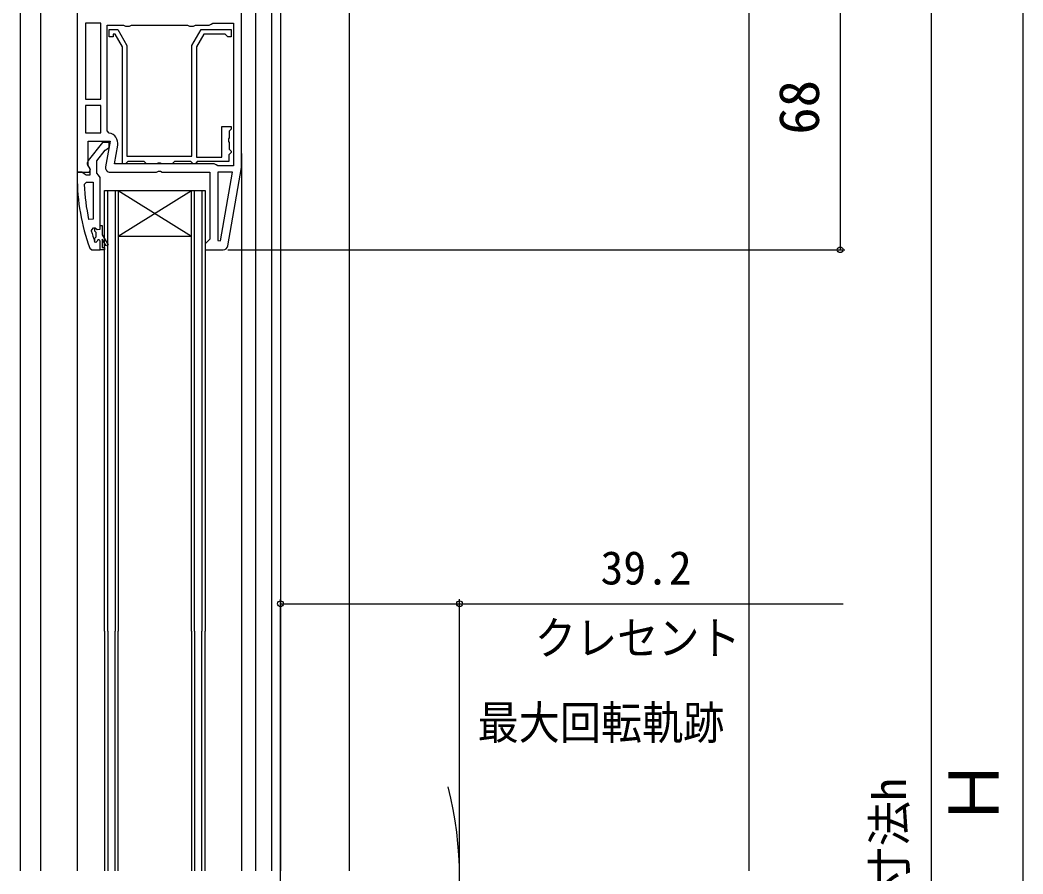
# Model space of a CAD drawing. Units: millimetres, scale not verified. Extents: x -525 to 525, y -783 to 779.
# Drawn here: x -329.2 to -109.8, y 136.8 to 323.8 of the extents above; entities that cross this region are included whole.
import ezdxf
from ezdxf.enums import TextEntityAlignment as Align

# ---------------------------------------------------------------- set-up
doc = ezdxf.new("R2010")
doc.units = ezdxf.units.MM
doc.header["$LTSCALE"] = 4
for name, color, linetype in [('0-2_YKK_11', 7, 'Continuous'), ('0-4_YKK_12', 2, 'Continuous'), ('0-7_YKK_D', 6, 'Continuous'), ('0-9_YSS_K', 3, 'Continuous')]:
    doc.layers.add(name, color=color, linetype=linetype)
doc.styles.add('ＭＳ ゴシック', font='')
doc.styles.get('ＭＳ ゴシック').set_extended_font_data('MS Gothic')

msp = doc.modelspace()

# ---------------------------------------------------------------- linework, layer by layer
at = {"layer": '0-2_YKK_11'}
for points in [[(-316.75, 348.509), (-316.75, 290.509), (-314.127, 290.509), (-313.808, 291.085), (-314.35, 291.952), (-314.35, 297.309), (-309.543, 297.309), (-310.535, 291.683)], [(-283.778, 274.335), (-280.75, 291.509), (-280.75, 348.509)], [(-309.737, 299.074), (-310.15, 299.566), (-310.15, 322.709), (-306.616, 322.709), (-306.183, 322.459), (-305.317, 322.459), (-304.884, 322.709), (-292.616, 322.709), (-292.183, 322.459), (-291.317, 322.459), (-290.884, 322.709), (-287.85, 322.709), (-287.45, 322.909), (-287.05, 323.109), (-282.55, 323.109)], [(-282.55, 323.109), (-282.55, 291.909), (-285.95, 291.909), (-286.35, 292.109), (-286.75, 292.309), (-308.597, 292.309), (-307.874, 296.41)], [(-306.852, 292.309), (-306.852, 317.941), (-308.451, 320.709), (-308.852, 320.709), (-308.852, 320.109), (-309.752, 320.109), (-309.752, 321.709), (-307.873, 321.709), (-305.852, 318.209), (-305.852, 294.009), (-291.652, 294.009), (-291.652, 318.209), (-289.632, 321.709), (-283.052, 321.709), (-283.052, 320.109), (-283.752, 320.109), (-284.052, 320.409), (-284.352, 320.709), (-289.054, 320.709), (-290.652, 317.941), (-290.652, 293.809), (-285.052, 293.809), (-285.052, 300.509), (-283.052, 300.509), (-283.052, 299.909), (-283.252, 299.709), (-283.452, 299.509), (-283.452, 298.029), (-283.602, 297.769), (-283.602, 297.249), (-283.452, 296.989), (-283.452, 295.509), (-283.252, 295.309), (-283.052, 295.109), (-283.052, 294.809), (-283.352, 294.509), (-283.552, 294.309), (-283.552, 292.809), (-290.452, 292.809), (-290.652, 292.609)], [(-311.75, 278.81), (-311.75, 289.356), (-312.1, 289.833), (-312.45, 290.31), (-312.45, 293.01), (-310.656, 295.312), (-310.254, 295.51), (-309.75, 296.01), (-309.75, 297.01), (-311.226, 297.01), (-314.337, 293.028)], [(-290.652, 292.609), (-290.952, 292.309), (-291.352, 292.309), (-291.652, 292.609), (-291.852, 292.809), (-295.452, 292.809), (-295.652, 292.609), (-295.952, 292.309), (-298.233, 292.309), (-298.493, 292.459), (-299.012, 292.459), (-299.272, 292.309), (-301.552, 292.309), (-301.852, 292.609), (-302.052, 292.809), (-305.652, 292.809), (-305.852, 292.609), (-306.152, 292.309), (-306.852, 292.309)], [(-314.15, 291.611), (-313.95, 291.211), (-313.95, 289.81), (-314.75, 289.81), (-315.227, 290.16), (-315.704, 290.51), (-316.75, 290.51), (-316.75, 289.51)], [(-309.55, 290.509), (-299.375, 290.509), (-298.984, 290.696), (-298.516, 290.696), (-298.126, 290.509), (-287.75, 290.509), (-287.75, 275.809), (-288.25, 275.309), (-288.75, 274.809), (-288.75, 273.509), (-284.763, 273.509)], [(-315.204, 287.787), (-314.704, 288.31), (-313.25, 288.31)], [(-313.25, 288.31), (-313.25, 280.239), (-314.239, 280.136)], [(-313.662, 277.677), (-313.179, 278.31), (-312.824, 278.31), (-312.34, 277.935), (-311.75, 278.01), (-311.75, 278.81)], [(-312.35, 275.41), (-312.65, 275.11), (-312.657, 275.11), (-312.85, 275.179), (-312.85, 276.016), (-312.587, 276.313), (-312.587, 277.306), (-312.85, 277.603), (-312.85, 278.31), (-312.824, 278.31), (-312.34, 277.935), (-311.75, 278.01), (-311.75, 278.81), (-311.25, 278.81), (-311.25, 276.81), (-309.965, 274.585), (-310.398, 274.335), (-311.25, 275.81), (-311.25, 274.01), (-310.75, 274.01), (-310.75, 273.51), (-311.75, 273.51), (-311.75, 275.41)], [(-313.998, 273.839), (-313.528, 273.51), (-311.75, 273.51), (-311.75, 275.41)], [(-312.35, 275.41), (-312.65, 275.11), (-312.657, 275.11), (-312.85, 275.179), (-312.942, 275.314)]]:
    msp.add_lwpolyline(points, dxfattribs=at)
for points in [[(-311.55, 306.509), (-311.55, 323.109), (-314.95, 323.109), (-314.95, 306.509)], [(-311.55, 299.109), (-311.55, 305.109), (-314.95, 305.109), (-314.95, 299.109)], [(-285.402, 275.49), (-282.754, 290.509), (-285.95, 290.509), (-285.95, 275.538)]]:
    msp.add_lwpolyline(points, close=True, dxfattribs=at)
for centre, radius, start, end in [((-310.139, 296.809), 2.3, 349.99998, 79.95029), ((-313.55, 292.411), 1, 141.91327, 233.1301), ((-309.55, 291.509), 1, 170.00002, 270), ((-270.75, 289.51), 46, 180, 199.91705), ((-267.837, 289.873), 47.413, 182.52155, 191.85079), ((-270.749, 289.459), 44.5, 195.35294, 198.53383), ((-312.05, 275.41), 0.3, 359.99999, 180.00001), ((-312.05, 275.41), 0.3, 359.99999, 180.00001), ((-284.763, 274.509), 1, 270.00004, 350.00002)]:
    msp.add_arc(centre, radius, start, end, dxfattribs=at)
at = {"layer": '0-4_YKK_12'}
for p, q in [((-280.753, 294.577), (-280.755, 190.009)), ((-316.75, 294.009), (-316.754, 190.009)), ((-310.05, 190.009), (-310.05, 286.509)), ((-308.45, 286.509), (-308.45, 190.009)), ((-307.75, 286.509), (-291.75, 286.509)), ((-307.75, 276.509), (-291.75, 286.509)), ((-307.75, 286.509), (-291.75, 276.509)), ((-291.05, 190.009), (-291.05, 286.509)), ((-289.45, 286.509), (-289.45, 190.009)), ((-307.75, 276.509), (-291.75, 276.509)), ((-316.754, 190.009), (-316.754, 137.509)), ((-310.75, 190.009), (-310.75, 137.509)), ((-310.05, 190.009), (-310.05, 137.509)), ((-308.45, 137.509), (-308.45, 190.009)), ((-307.75, 137.509), (-307.75, 190.009)), ((-291.75, 190.009), (-291.75, 137.509)), ((-291.05, 190.009), (-291.05, 137.509)), ((-289.45, 137.509), (-289.45, 190.009)), ((-288.75, 137.509), (-288.75, 190.009)), ((-280.754, 190.009), (-280.755, 137.509))]:
    msp.add_line(p, q, dxfattribs=at)
for points in [[(-257.25, 378.009), (-257.25, 190.009), (-257.25, 137.509)], [(-329.25, 349.509), (-329.25, 190.009), (-329.25, 137.509)], [(-324.75, 349.509), (-324.75, 190.009), (-324.75, 137.509)], [(-277.75, 344.009), (-277.75, 190.009), (-277.75, 137.509)], [(-274.25, 342.009), (-274.25, 190.009), (-274.25, 137.509)], [(-272.25, 342.009), (-272.25, 190.009), (-272.25, 137.509)], [(-310.75, 190.009), (-310.75, 286.509), (-307.75, 286.509), (-307.75, 190.009)], [(-291.75, 190.009), (-291.75, 286.509), (-288.75, 286.509), (-288.75, 190.009)]]:
    msp.add_lwpolyline(points, dxfattribs=at)
msp.add_arc((-313.05, 136.009), 80, 345.61765, 14.38235, dxfattribs=at)
at = {"layer": '0-7_YKK_D'}
for p, q in [((-109.75, 370.009), (-109.75, -58.991)), ((-149.75, 341.509), (-149.75, 273.509)), ((-129.75, -58.991), (-129.75, 340.009)), ((-283.763, 273.509), (-148.75, 273.509)), ((-272.25, 95.509), (-272.25, 197.009)), ((-233.05, 137.009), (-233.05, 197.009))]:
    msp.add_line(p, q, dxfattribs=at)
msp.add_lwpolyline([(-272.25, 196.009), (-233.05, 196.009), (-149.131, 196.009)], dxfattribs=at)
for centre in [(-149.75, 273.509), (-272.25, 196.009), (-233.05, 196.009)]:
    msp.add_circle(centre, 0.637, dxfattribs=at)
at = {"layer": '0-9_YSS_K'}
msp.add_line((-169.75, 370.509), (-169.75, 137.509), dxfattribs=at)

# ---------------------------------------------------------------- texts
at = {"layer": '0-7_YKK_D', "style": 'ＭＳ ゴシック'}
for s, height, p in [('68', 8.798, (-151.75, 298.713)), ('Ｈ', 11, (-111.75, 147.157)), ('内法基準寸法h', 7.331, (-133.114, 92.838))]:
    msp.add_text(s, height=height, rotation=90, dxfattribs=at).set_placement(p, align=Align.BOTTOM_LEFT)
msp.add_text('39.2', height=7.331, dxfattribs=at).set_placement((-202.202, 198.009), align=Align.BOTTOM_LEFT)
at = {"layer": '0-7_YKK_D', "style": 'ＭＳ ゴシック', "width": 0.9}
for s, p in [('クレセント', (-216.56, 182.645)), ('最大回転軌跡', (-229.114, 164.104))]:
    msp.add_text(s, height=7.331, dxfattribs=at).set_placement(p, align=Align.BOTTOM_LEFT)

doc.saveas('drawing.dxf')
